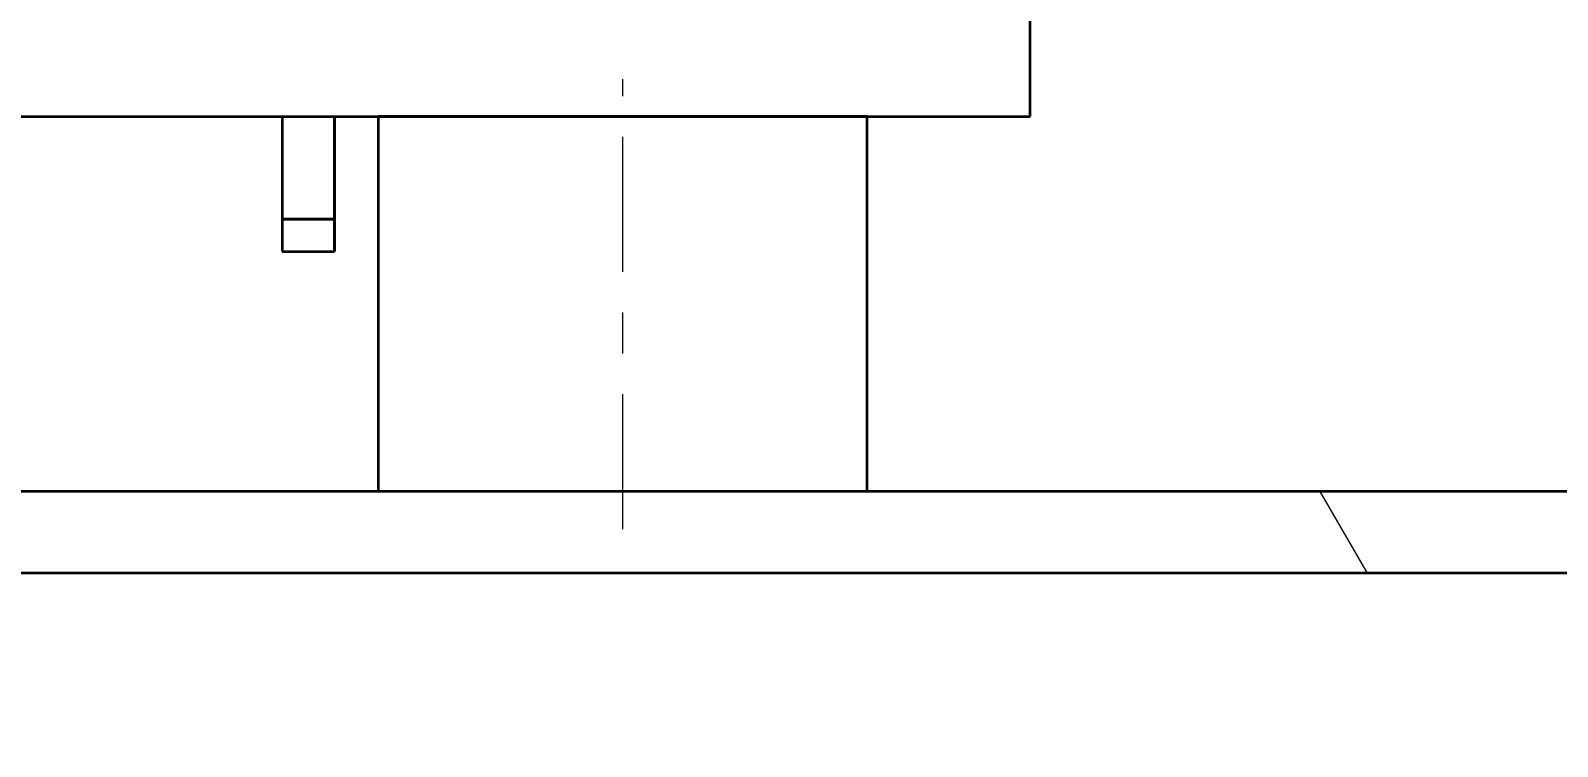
# Model space of a CAD drawing. Extents: x 23 to 417, y 3 to 294.
# Drawn here: x 140.667 to 144.415, y 83.227 to 84.984 of the extents above; entities that cross this region are included whole.
import ezdxf
from ezdxf.enums import TextEntityAlignment as Align

# ---------------------------------------------------------------- set-up
doc = ezdxf.new("R2010")
doc.units = 0
doc.linetypes.add('DASHDOT', pattern=[18.5, 12, -3, 0.5, -3])
doc.layers.get('0').update_dxf_attribs({"lineweight": 13})
doc.styles.get("Standard").update_dxf_attribs({"font": 'isocp.shx'})
doc.dimstyles.get("Standard").update_dxf_attribs({"dimtxt": 2.5, "dimasz": 2.5, "dimexe": 1.25, "dimexo": 0.625, "dimtad": 1, "dimtxsty": 'Standard', "dimcen": 2.5, "dimadec": 0, "dimazin": 0, "dimtfac": 1, "dimtmove": 0, "dimatfit": 0, "dimfxl": 0, "dimarcsym": 0})

# ---------------------------------------------------------------- blocks, each defined once
blk = doc.blocks.new('*D489')
at = {"color": 30, "lineweight": 13, "transparency": 16777216}
for p, q in [((139.3107, 96.4887), (139.3107, 76.0052)), ((115.691, 76.0052), (144.3107, 76.0052))]:
    blk.add_line(p, q, dxfattribs=at)
at = {"color": 30, "lineweight": 13, "ltscale": 0.117668, "transparency": 16777216}
blk.add_line((133.7807, 80.7119), (133.7807, 76.0052), dxfattribs=at)
at = {"color": 30, "lineweight": 13, "transparency": 16777216}
for points in [[(131.8488, 75.4876), (133.7807, 76.0052), (131.8488, 76.5228)], [(141.2425, 76.5228), (139.3107, 76.0052), (141.2425, 75.4876)]]:
    blk.add_lwpolyline(points, dxfattribs=at)
for s, height, width, p, p2 in [('[', 2, 1.552527, (124.7289, 78.0052), (125.5052, 78.0052)), (']', 2, 1.552524, (129.0591, 78.0052), (129.8354, 78.0052)), ('27.7', 2, 1.341762, (115.691, 78.0052), (121.7289, 78.0052)), ('1', 2, 2.21984, (126.5052, 78.0052), (128.0591, 78.0052)), ('/', 1, 1.818182, (122.7289, 78.5052), (123.7289, 78.5052))]:
    blk.add_text(s, height=height, dxfattribs=dict(at, width=width)).set_placement(p, p2, align=Align.FIT)
blk = doc.blocks.new('BLOCK4554')
at = {"color": 7, "lineweight": 35, "ltscale": 0.04}
blk.add_line((12.2, -72.697), (12.2, -71.097), dxfattribs=at)
at = {"color": 7, "lineweight": 35}
for p, q in [((-22.8, -72.697), (12.2, -72.697)), ((48.9, -77.297), (-29.5, -77.297)), ((48.9, -78.297), (-29.5, -78.297))]:
    blk.add_line(p, q, dxfattribs=at)
at = {"color": 7, "lineweight": 35, "ltscale": 0.031419}
for p, q in [((3.02, -72.697), (3.02, -73.953)), ((3.02, -72.697), (3.02, -73.953)), ((3.66, -73.953), (3.66, -72.697)), ((3.66, -72.697), (3.66, -73.953))]:
    blk.add_line(p, q, dxfattribs=at)
at = {"color": 7, "lineweight": 35, "ltscale": 0.075}
for p, q in [((7.2, -72.697), (4.2, -72.697)), ((10.2, -72.697), (7.2, -72.697)), ((7.2, -77.297), (4.2, -77.297)), ((10.2, -77.297), (7.2, -77.297))]:
    blk.add_line(p, q, dxfattribs=at)
at = {"color": 7, "lineweight": 35, "ltscale": 0.115}
for p, q in [((4.2, -77.297), (4.2, -72.697)), ((10.2, -77.297), (10.2, -72.697))]:
    blk.add_line(p, q, dxfattribs=at)
at = {"color": 7, "lineweight": 35, "ltscale": 0.016}
for p, q in [((3.66, -73.953), (3.02, -73.953)), ((3.02, -73.953), (3.66, -73.953)), ((3.02, -74.353), (3.66, -74.353)), ((3.02, -74.353), (3.66, -74.353))]:
    blk.add_line(p, q, dxfattribs=at)
at = {"color": 7, "lineweight": 35, "ltscale": 0.01}
for p, q in [((3.02, -73.953), (3.02, -74.353)), ((3.02, -73.953), (3.02, -74.353)), ((3.66, -74.353), (3.66, -73.953)), ((3.66, -73.953), (3.66, -74.353))]:
    blk.add_line(p, q, dxfattribs=at)
blk = doc.blocks.new('BLOCK4581')
at = {"color": 7, "lineweight": 13, "ltscale": 0.028868}
blk.add_line((16.338, -78.297), (15.76, -77.297), dxfattribs=at)

msp = doc.modelspace()

# ---------------------------------------------------------------- linework, layer by layer
at = {"color": 7, "linetype": 'DASHDOT', "lineweight": 13, "ltscale": 0.0276}
msp.add_line((142.1207, 83.7603), (142.1207, 84.8643), dxfattribs=at)

# ---------------------------------------------------------------- block references
at = {"lineweight": 0, "xscale": 0.2, "yscale": 0.2, "zscale": 0.2}
for name in ['BLOCK4554', 'BLOCK4581']:
    msp.add_blockref(name, (140.6807, 99.3118), dxfattribs=at)

# ---------------------------------------------------------------- dimensions: what is measured, and where the dimension line sits
at = {"color": 0, "lineweight": 0}
dim = msp.add_linear_dim(base=(133.7807, 76.0052), p1=(139.3107, 96.6887), p2=(133.7807, 80.9119), angle=179.999, dimstyle='Standard', override={"dimlfac": 5}, dxfattribs=at)
dim.commit()
dim.dimension.update_dxf_attribs({"geometry": '*D489', "text_midpoint": (122.7632, 76.0052), "dimtype": 160})

doc.saveas('drawing.dxf')
